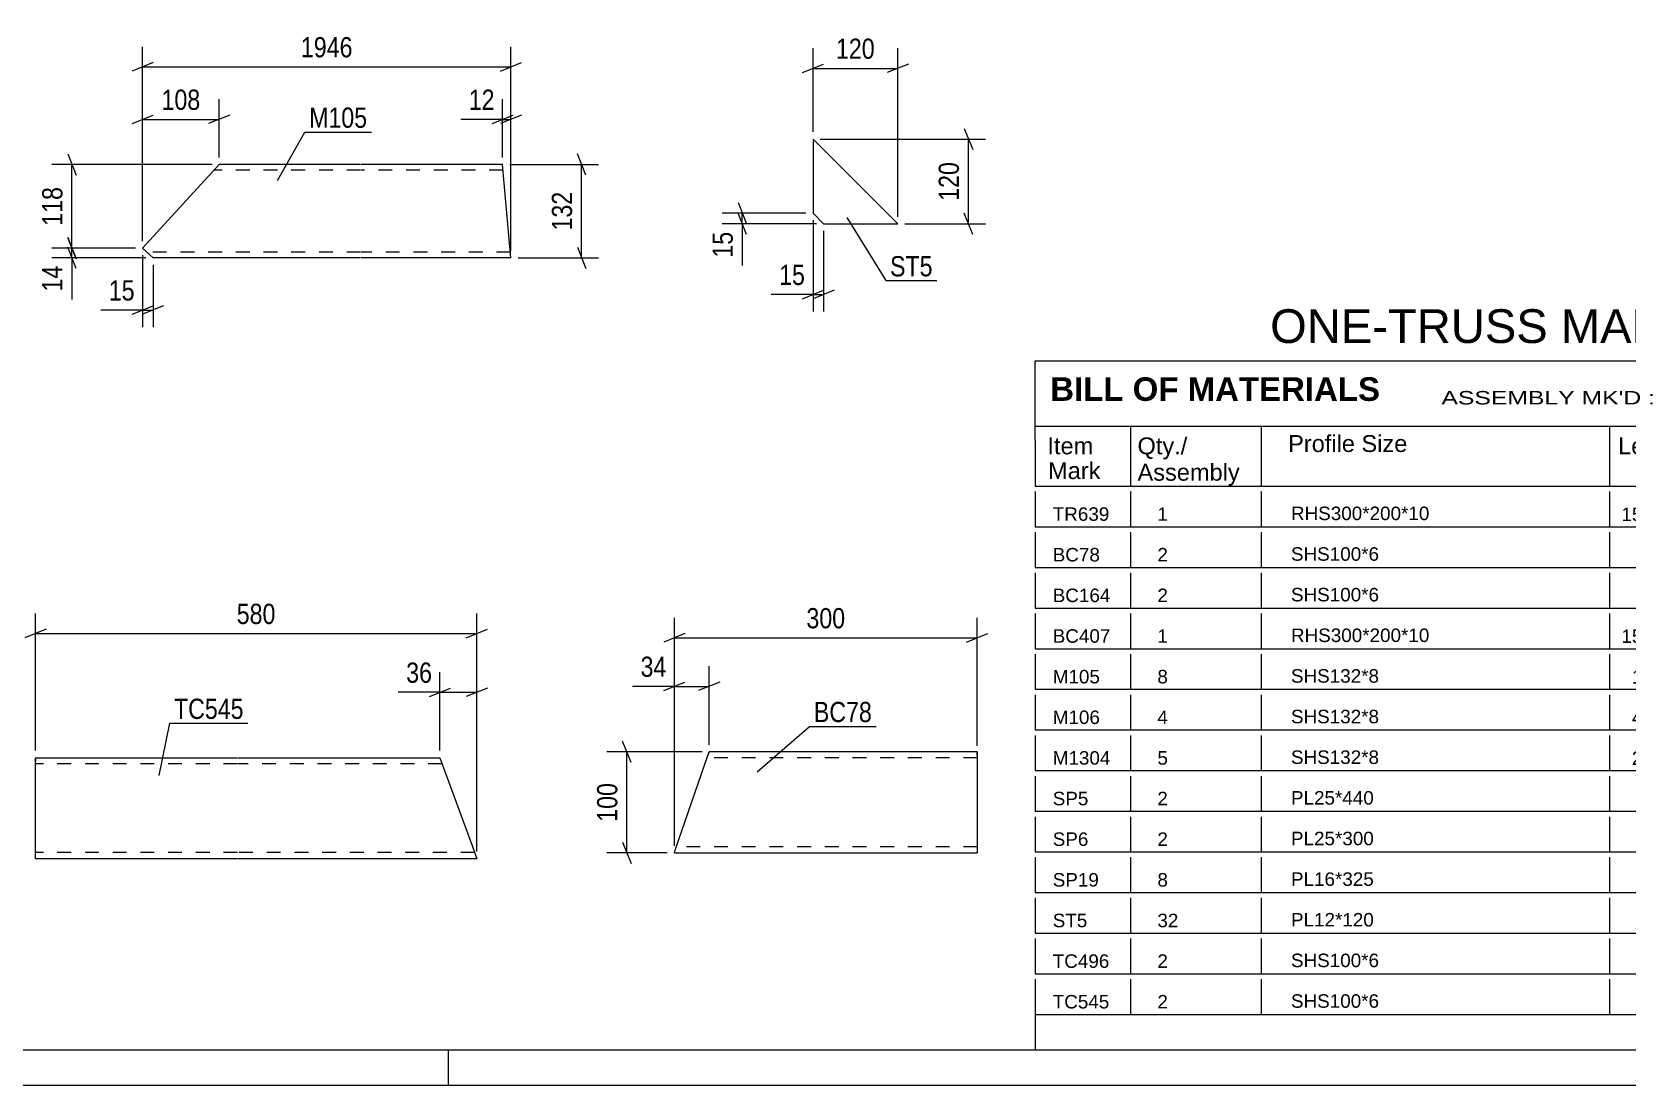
# Model space of a CAD drawing. Header units: millimetres. Extents: x 0 to 841, y 0 to 594.
# Drawn here: x 362.1 to 587.8, y 0 to 149 of the extents above; entities that cross this region are included whole.
import ezdxf

# ---------------------------------------------------------------- set-up
doc = ezdxf.new("R2010")
doc.units = ezdxf.units.MM
doc.linetypes.add('DXK_LINE_DOT2', pattern=[3.9198, 1.9599, -1.9599])
doc.styles.add('Arial', font='ARIAL.TTF', dxfattribs={"height": 0.2})
doc.styles.add('Arial Bold', font='ARIALBD.TTF', dxfattribs={"height": 0.2})
doc.styles.add('Arial Narrow', font='ARIALN.TTF', dxfattribs={"height": 0.2})

# ---------------------------------------------------------------- blocks, each defined once
blk = doc.blocks.new('Unknown-761549663-1133')
at = {"color": 5, "linetype": 'Continuous'}
for p, q in [((5, 5), (836, 5)), ((421, 0), (421, 5)), ((0, 0), (841, 0))]:
    blk.add_line(p, q, dxfattribs=at)
blk = doc.blocks.new('Unknown-761549663-20038')
at = {"color": 7, "linetype": 'Continuous'}
for p, q in [((504, 102.5), (676, 102.5)), ((504, 91.25), (504, 102.5)), ((676, 102.5), (676, 91.25)), ((504, 93.25), (676, 93.25)), ((517.5, 93.25), (517.5, 84.75)), ((536, 93.25), (536, 84.75)), ((585.28, 93.25), (585.28, 84.75)), ((599.28, 93.25), (599.28, 84.75)), ((615, 93.25), (615, 84.75)), ((629.28, 93.25), (629.28, 84.75)), ((646.28, 93.25), (646.28, 84.75)), ((504, 91.25), (504, 86.25)), ((676, 91.25), (676, 84.75)), ((504, 86.25), (504, 84.75)), ((504, 84.75), (676, 84.75)), ((504, 83.98), (504, 79)), ((517.5, 83.98), (517.5, 79)), ((536, 83.98), (536, 79)), ((585.28, 83.98), (585.28, 79)), ((599.28, 83.98), (599.28, 79)), ((615, 83.98), (615, 79)), ((629.28, 83.98), (629.28, 79)), ((646.28, 83.98), (646.28, 79)), ((676, 83.98), (676, 79)), ((504, 79), (676, 79)), ((504, 78.23), (504, 73.25)), ((517.5, 78.23), (517.5, 73.25)), ((536, 78.23), (536, 73.25)), ((585.28, 78.23), (585.28, 73.25)), ((599.28, 78.23), (599.28, 73.25)), ((615, 78.23), (615, 73.25)), ((629.28, 78.23), (629.28, 73.25)), ((646.28, 78.23), (646.28, 73.25)), ((676, 78.23), (676, 73.25)), ((504, 73.25), (676, 73.25)), ((504, 72.48), (504, 67.5)), ((517.5, 72.48), (517.5, 67.5)), ((536, 72.48), (536, 67.5)), ((585.28, 72.48), (585.28, 67.5)), ((599.28, 72.48), (599.28, 67.5)), ((615, 72.48), (615, 67.5)), ((629.28, 72.48), (629.28, 67.5)), ((646.28, 72.48), (646.28, 67.5)), ((676, 72.48), (676, 67.5)), ((504, 67.5), (676, 67.5)), ((504, 66.73), (504, 61.75)), ((517.5, 66.73), (517.5, 61.75)), ((536, 66.73), (536, 61.75)), ((585.28, 66.73), (585.28, 61.75)), ((599.28, 66.73), (599.28, 61.75)), ((615, 66.73), (615, 61.75)), ((629.28, 66.73), (629.28, 61.75)), ((646.28, 66.73), (646.28, 61.75)), ((676, 66.73), (676, 61.75)), ((504, 61.75), (676, 61.75)), ((504, 60.98), (504, 56)), ((517.5, 60.98), (517.5, 56)), ((536, 60.98), (536, 56)), ((585.28, 60.98), (585.28, 56)), ((599.28, 60.98), (599.28, 56)), ((615, 60.98), (615, 56)), ((629.28, 60.98), (629.28, 56)), ((646.28, 60.98), (646.28, 56)), ((676, 60.98), (676, 56)), ((504, 56), (676, 56)), ((504, 55.23), (504, 50.25)), ((517.5, 55.23), (517.5, 50.25)), ((536, 55.23), (536, 50.25)), ((585.28, 55.23), (585.28, 50.25)), ((599.28, 55.23), (599.28, 50.25)), ((615, 55.23), (615, 50.25)), ((629.28, 55.23), (629.28, 50.25)), ((646.28, 55.23), (646.28, 50.25)), ((676, 55.23), (676, 50.25)), ((504, 50.25), (676, 50.25)), ((504, 49.48), (504, 44.5)), ((517.5, 49.48), (517.5, 44.5)), ((536, 49.48), (536, 44.5)), ((585.28, 49.48), (585.28, 44.5)), ((599.28, 49.48), (599.28, 44.5)), ((615, 49.48), (615, 44.5)), ((629.28, 49.48), (629.28, 44.5)), ((646.28, 49.48), (646.28, 44.5)), ((676, 49.48), (676, 44.5)), ((504, 44.5), (676, 44.5)), ((504, 43.73), (504, 38.75)), ((517.5, 43.73), (517.5, 38.75)), ((536, 43.73), (536, 38.75)), ((585.28, 43.73), (585.28, 38.75)), ((599.28, 43.73), (599.28, 38.75)), ((615, 43.73), (615, 38.75)), ((629.28, 43.73), (629.28, 38.75)), ((646.28, 43.73), (646.28, 38.75)), ((676, 43.73), (676, 38.75)), ((504, 38.75), (676, 38.75)), ((504, 37.98), (504, 33)), ((517.5, 37.98), (517.5, 33)), ((536, 37.98), (536, 33)), ((585.28, 37.98), (585.28, 33)), ((599.28, 37.98), (599.28, 33)), ((615, 37.98), (615, 33)), ((629.28, 37.98), (629.28, 33)), ((646.28, 37.98), (646.28, 33)), ((676, 37.98), (676, 33)), ((504, 33), (676, 33)), ((504, 32.23), (504, 27.25)), ((517.5, 32.23), (517.5, 27.25)), ((536, 32.23), (536, 27.25)), ((585.28, 32.23), (585.28, 27.25)), ((599.28, 32.23), (599.28, 27.25)), ((615, 32.23), (615, 27.25)), ((629.28, 32.23), (629.28, 27.25)), ((646.28, 32.23), (646.28, 27.25)), ((676, 32.23), (676, 27.25)), ((504, 27.25), (676, 27.25)), ((504, 26.48), (504, 21.5)), ((517.5, 26.48), (517.5, 21.5)), ((536, 26.48), (536, 21.5)), ((585.28, 26.48), (585.28, 21.5)), ((599.28, 26.48), (599.28, 21.5)), ((615, 26.48), (615, 21.5)), ((629.28, 26.48), (629.28, 21.5)), ((646.28, 26.48), (646.28, 21.5)), ((676, 26.48), (676, 21.5)), ((504, 21.5), (676, 21.5)), ((504, 20.73), (504, 15.75)), ((517.5, 20.73), (517.5, 15.75)), ((536, 20.73), (536, 15.75)), ((585.28, 20.73), (585.28, 15.75)), ((599.28, 20.73), (599.28, 15.75)), ((615, 20.73), (615, 15.75)), ((629.28, 20.73), (629.28, 15.75)), ((646.28, 20.73), (646.28, 15.75)), ((676, 20.73), (676, 15.75)), ((504, 15.75), (676, 15.75)), ((504, 14.98), (504, 10)), ((517.5, 14.98), (517.5, 10)), ((536, 14.98), (536, 10)), ((585.28, 14.98), (585.28, 10)), ((599.28, 14.98), (599.28, 10)), ((615, 14.98), (615, 10)), ((629.28, 14.98), (629.28, 10)), ((646.28, 14.98), (646.28, 10)), ((676, 14.98), (676, 10)), ((504, 10), (676, 10)), ((504, 10), (676, 10)), ((504, 10), (504, 5)), ((629.28, 10), (629.28, 5)), ((646.28, 10), (646.28, 5)), ((676, 10), (676, 5)), ((504, 5), (676, 5))]:
    blk.add_line(p, q, dxfattribs=at)
at = {"color": 7}
for s, height, style, p in [('BILL OF MATERIALS', 3.3405, 'Arial Bold', (506.15, 96.81)), ('Profile Size', 2.3877, 'Arial', (539.81, 89.58)), ('Mark', 2.388, 'Arial', (505.84, 85.75))]:
    blk.add_text(s, height=height, dxfattribs=dict(at, style=style)).set_placement(p)
at = {"color": 7, "linetype": 'Continuous', "style": 'Arial Narrow'}
for s, height, width, p in [("ASSEMBLY MK'D :", 1.9089, 1.6, (561.5, 96.3)), ('TR639', 1.909, 1.794707, (594, 96.3)), ('ASSY QTY :', 1.909, 1.6, (625, 96.3)), ('1', 1.91, 1.794707, (646.5, 96.3))]:
    blk.add_text(s, height=height, dxfattribs=dict(at, width=width)).set_placement(p)
at = {"color": 7, "linetype": 'Continuous'}
for s, height, style, p in [('Item', 2.388, 'Arial', (505.75, 89.25)), ('Qty./', 2.388, 'Arial', (518.5, 89.25)), ('Length', 2.388, 'Arial', (586.5, 89.25)), ('Wt./Item', 2.388, 'Arial', (600.5, 89.25)), ('Total', 2.388, 'Arial', (617.5, 89.25)), ('Total Wt.', 2.388, 'Arial', (630, 89.25)), ('Material', 2.388, 'Arial', (649.5, 89.25)), ('Assembly', 2.388, 'Arial', (518.5, 85.52)), ('Qty.', 2.388, 'Arial', (618, 85.52)), ('TR639', 1.91, 'Arial', (506.5, 79.84)), ('1', 1.91, 'Arial', (521.31, 79.84)), ('RHS300*200*10', 1.9102, 'Arial', (540.21, 79.94)), ('15950.04', 1.91, 'Arial', (586.97, 79.81)), ('1202.00', 1.91, 'Arial', (601.16, 79.84)), ('1', 1.91, 'Arial', (623.22, 79.84)), ('1202.00', 1.91, 'Arial', (634.55, 79.84)), ('E350', 1.91, 'Arial', (650.31, 79.98)), ('BC78', 1.91, 'Arial', (506.5, 74.09)), ('2', 1.91, 'Arial', (521.31, 74.09)), ('SHS100*6', 1.91, 'Arial', (540.21, 74.19)), ('300.00', 1.91, 'Arial', (589.93, 74.06)), ('5.01', 1.91, 'Arial', (603.39, 74.09)), ('2', 1.91, 'Arial', (623.22, 74.09)), ('10.02', 1.91, 'Arial', (637.52, 74.09)), ('E350', 1.91, 'Arial', (650.31, 74.23)), ('BC164', 1.91, 'Arial', (506.5, 68.34)), ('2', 1.91, 'Arial', (521.31, 68.34)), ('SHS100*6', 1.91, 'Arial', (540.21, 68.44)), ('300.00', 1.91, 'Arial', (589.93, 68.31)), ('4.99', 1.91, 'Arial', (603.39, 68.34)), ('2', 1.91, 'Arial', (623.22, 68.34)), ('9.98', 1.91, 'Arial', (639, 68.34)), ('E350', 1.91, 'Arial', (650.31, 68.48)), ('BC407', 1.91, 'Arial', (506.5, 62.59)), ('1', 1.91, 'Arial', (521.31, 62.59)), ('RHS300*200*10', 1.9102, 'Arial', (540.21, 62.69)), ('15950.03', 1.91, 'Arial', (586.97, 62.56)), ('1201.99', 1.91, 'Arial', (601.16, 62.59)), ('1', 1.91, 'Arial', (623.22, 62.59)), ('1201.99', 1.91, 'Arial', (634.55, 62.59)), ('E350', 1.91, 'Arial', (650.31, 62.73)), ('M105', 1.91, 'Arial', (506.5, 56.84)), ('8', 1.91, 'Arial', (521.31, 56.84)), ('SHS132*8', 1.91, 'Arial', (540.21, 56.94)), ('1945.62', 1.91, 'Arial', (588.45, 56.81)), ('58.92', 1.91, 'Arial', (602.64, 56.84)), ('8', 1.91, 'Arial', (623.22, 56.84)), ('471.39', 1.91, 'Arial', (636.03, 56.84)), ('E350', 1.91, 'Arial', (650.31, 56.98)), ('M106', 1.91, 'Arial', (506.5, 51.09)), ('4', 1.91, 'Arial', (521.31, 51.09)), ('SHS132*8', 1.91, 'Arial', (540.21, 51.19)), ('4011.92', 1.91, 'Arial', (588.45, 51.06)), ('121.98', 1.91, 'Arial', (601.9, 51.09)), ('4', 1.91, 'Arial', (623.22, 51.09)), ('487.90', 1.91, 'Arial', (636.03, 51.09)), ('E350', 1.91, 'Arial', (650.31, 51.23)), ('E350', 1.91, 'Arial', (650.31, 45.48)), ('M1304', 1.91, 'Arial', (506.5, 45.34)), ('5', 1.91, 'Arial', (521.31, 45.34)), ('SHS132*8', 1.91, 'Arial', (540.21, 45.44)), ('2890.01', 1.91, 'Arial', (588.45, 45.3)), ('90.02', 1.91, 'Arial', (602.64, 45.34)), ('5', 1.91, 'Arial', (623.22, 45.34)), ('450.10', 1.91, 'Arial', (636.03, 45.34)), ('SP5', 1.91, 'Arial', (506.5, 39.59)), ('2', 1.91, 'Arial', (521.31, 39.59)), ('PL25*440', 1.91, 'Arial', (540.21, 39.69)), ('540.00', 1.91, 'Arial', (589.93, 39.55)), ('46.63', 1.91, 'Arial', (602.64, 39.59)), ('2', 1.91, 'Arial', (623.22, 39.59)), ('93.26', 1.91, 'Arial', (637.52, 39.59)), ('E350', 1.91, 'Arial', (650.31, 39.73)), ('SP6', 1.91, 'Arial', (506.5, 33.84)), ('2', 1.91, 'Arial', (521.31, 33.84)), ('PL25*300', 1.91, 'Arial', (540.21, 33.94)), ('440.00', 1.91, 'Arial', (589.93, 33.8)), ('25.91', 1.91, 'Arial', (602.64, 33.84)), ('2', 1.91, 'Arial', (623.22, 33.84)), ('51.81', 1.91, 'Arial', (637.52, 33.84)), ('E350', 1.91, 'Arial', (650.31, 33.98)), ('SP19', 1.91, 'Arial', (506.5, 28.09)), ('8', 1.91, 'Arial', (521.31, 28.09)), ('PL16*325', 1.91, 'Arial', (540.21, 28.19)), ('325.00', 1.91, 'Arial', (589.93, 28.05)), ('13.27', 1.91, 'Arial', (602.64, 28.09)), ('8', 1.91, 'Arial', (623.22, 28.09)), ('106.13', 1.91, 'Arial', (636.03, 28.09)), ('E350', 1.91, 'Arial', (650.31, 28.23)), ('ST5', 1.91, 'Arial', (506.5, 22.34)), ('32', 1.91, 'Arial', (521.31, 22.34)), ('PL12*120', 1.91, 'Arial', (540.21, 22.44)), ('120.00', 1.91, 'Arial', (589.93, 22.3)), ('1.36', 1.91, 'Arial', (603.39, 22.34)), ('32', 1.91, 'Arial', (621.74, 22.34)), ('43.41', 1.91, 'Arial', (637.52, 22.34)), ('E350', 1.91, 'Arial', (650.31, 22.48)), ('TC496', 1.91, 'Arial', (506.5, 16.59)), ('2', 1.91, 'Arial', (521.31, 16.59)), ('SHS100*6', 1.91, 'Arial', (540.21, 16.69)), ('580.00', 1.91, 'Arial', (589.93, 16.55)), ('9.97', 1.91, 'Arial', (603.39, 16.59)), ('2', 1.91, 'Arial', (623.22, 16.59)), ('19.93', 1.91, 'Arial', (637.52, 16.59)), ('E350', 1.91, 'Arial', (650.31, 16.73)), ('TC545', 1.91, 'Arial', (506.5, 10.84)), ('2', 1.91, 'Arial', (521.31, 10.84)), ('SHS100*6', 1.91, 'Arial', (540.21, 10.94)), ('580.00', 1.91, 'Arial', (589.93, 10.8)), ('9.95', 1.91, 'Arial', (603.39, 10.84)), ('2', 1.91, 'Arial', (623.22, 10.84)), ('19.90', 1.91, 'Arial', (637.52, 10.84)), ('E350', 1.91, 'Arial', (650.31, 10.98)), ('Total', 1.909, 'Arial Narrow', (620.83, 6)), ('4167.82', 1.91, 'Arial', (634.52, 6))]:
    blk.add_text(s, height=height, dxfattribs=dict(at, style=style)).set_placement(p)
blk = doc.blocks.new('Unknown-761549663-20039')
at = {"color": 2, "linetype": 'Continuous'}
blk.add_line((530, 102.5), (647.5, 102.5), dxfattribs=at)
at = {"color": 7, "style": 'Arial'}
blk.add_text('ONE-TRUSS MARKED AS TR639', height=4.7754, dxfattribs=at).set_placement((537.26, 105))
blk = doc.blocks.new('Part-761549663-10646 - 10616')
at = {"color": 2, "linetype": 'Continuous'}
for p, q in [((377.72, 118.41), (388.56, 130.26)), ((408.56, 130.26), (388.56, 130.26)), ((428.66, 130.26), (408.66, 130.26)), ((429.84, 117.06), (428.66, 130.26)), ((379.2, 117.06), (377.72, 118.41)), ((408.56, 117.06), (379.2, 117.06)), ((429.84, 117.06), (408.66, 117.06))]:
    blk.add_line(p, q, dxfattribs=at)
at = {"color": 7, "linetype": 'DXK_LINE_DOT2'}
for p, q in [((408.56, 129.46), (387.82, 129.46)), ((428.73, 129.46), (408.66, 129.46)), ((408.56, 117.86), (378.32, 117.86)), ((429.77, 117.86), (408.66, 117.86)), ((429.77, 117.86), (429.76, 117.92))]:
    blk.add_line(p, q, dxfattribs=at)
blk = doc.blocks.new('Part-761549663-12664 - 12663')
at = {"color": 2, "linetype": 'Continuous'}
for p, q in [((453.13, 33.36), (457.29, 45.43)), ((457.29, 45.43), (457.88, 47.14)), ((495.82, 47.14), (457.88, 47.14)), ((495.82, 47.14), (495.82, 47.01)), ((495.82, 47.01), (495.82, 32.86)), ((452.96, 32.86), (453.01, 32.99)), ((452.96, 32.86), (495.82, 32.86)), ((453.01, 32.99), (453.13, 33.36))]:
    blk.add_line(p, q, dxfattribs=at)
at = {"color": 7, "linetype": 'DXK_LINE_DOT2'}
for p, q in [((495.82, 46.29), (457.58, 46.29)), ((457.83, 47.01), (457.71, 46.64)), ((457.88, 47.14), (457.83, 47.01)), ((495.82, 46.64), (495.82, 47.14)), ((495.82, 33.71), (453.26, 33.71))]:
    blk.add_line(p, q, dxfattribs=at)
blk = doc.blocks.new('Part-761549663-12646 - 12645')
at = {"color": 2, "linetype": 'Continuous'}
for p, q in [((362.56, 44.6), (362.56, 46.32)), ((362.56, 46.32), (391.13, 46.32)), ((391.23, 46.32), (419.8, 46.32)), ((419.8, 46.32), (424.38, 33.74)), ((362.56, 32.03), (362.56, 44.6)), ((391.13, 32.03), (362.56, 32.03)), ((425, 32.03), (391.23, 32.03)), ((424.38, 33.74), (425, 32.03))]:
    blk.add_line(p, q, dxfattribs=at)
at = {"color": 7, "linetype": 'DXK_LINE_DOT2'}
for p, q in [((362.56, 46.32), (362.56, 46.18)), ((362.56, 46.18), (362.56, 45.81)), ((391.13, 45.46), (362.56, 45.46)), ((420.11, 45.46), (391.23, 45.46)), ((362.56, 33.09), (362.56, 32.95)), ((362.56, 32.95), (362.56, 33.09)), ((362.56, 32.95), (362.56, 32.89)), ((362.56, 32.89), (362.56, 32.95)), ((391.13, 32.89), (362.56, 32.89)), ((424.69, 32.89), (391.23, 32.89))]:
    blk.add_line(p, q, dxfattribs=at)
blk = doc.blocks.new('Part-761549663-10759 - 10758')
at = {"color": 2, "linetype": 'Continuous'}
for p, q in [((484.58, 121.86), (472.58, 133.86)), ((472.58, 133.86), (472.58, 123.36)), ((472.58, 123.36), (474.08, 121.86)), ((474.08, 121.86), (484.58, 121.86))]:
    blk.add_line(p, q, dxfattribs=at)
blk = doc.blocks.new('StraightDimension-761549663-10835 - 10616')
at = {"color": 7, "linetype": 'Continuous'}
for p, q in [((377.72, 119.41), (377.72, 146.92)), ((429.84, 118.06), (429.84, 146.92)), ((379.22, 144.67), (376.22, 143.47)), ((428.34, 143.47), (431.34, 144.67)), ((377.72, 144.07), (429.84, 144.07))]:
    blk.add_line(p, q, dxfattribs=at)
at = {"color": 0}
blk.add_wipeout([(408.04, 144.82), (408.04, 149.02), (399.52, 149.02), (399.52, 144.82)], dxfattribs=at)
at = {"color": 3, "style": 'Arial Narrow'}
blk.add_text('1946', height=2.863, dxfattribs=at).set_placement((400.12, 145.42))
blk = doc.blocks.new('StraightDimension-761549663-10817 - 10616')
at = {"color": 7, "linetype": 'Continuous'}
for p, q in [((377.72, 117.41), (377.72, 107.26)), ((379.2, 116.06), (379.2, 107.26)), ((376.22, 109.06), (379.22, 110.26)), ((380.7, 110.26), (377.7, 109.06)), ((377.72, 109.66), (379.2, 109.66))]:
    blk.add_line(p, q, dxfattribs=at)
at = {"color": 0}
blk.add_wipeout([(377.2, 110.41), (377.2, 114.61), (372.34, 114.61), (372.34, 110.41)], dxfattribs=at)
at = {"color": 7, "linetype": 'Continuous'}
blk.add_line((377.72, 109.66), (371.81, 109.66), dxfattribs=at)
blk.add_line((377.72, 109.66), (371.81, 109.66), dxfattribs=at)
at = {"color": 3, "style": 'Arial Narrow'}
blk.add_text('15', height=2.863, dxfattribs=at).set_placement((372.94, 111.01))
blk = doc.blocks.new('StraightDimension-761549663-10809 - 10616')
at = {"color": 7, "linetype": 'Continuous'}
for p, q in [((428.66, 131.26), (428.66, 139.49)), ((429.84, 118.06), (429.84, 139.49)), ((427.16, 136.04), (430.16, 137.24)), ((431.34, 137.24), (428.34, 136.04)), ((428.66, 136.64), (429.84, 136.64))]:
    blk.add_line(p, q, dxfattribs=at)
at = {"color": 0}
blk.add_wipeout([(428.13, 137.39), (428.13, 141.59), (423.27, 141.59), (423.27, 137.39)], dxfattribs=at)
at = {"color": 7, "linetype": 'Continuous'}
blk.add_line((428.66, 136.64), (422.75, 136.64), dxfattribs=at)
blk.add_line((428.66, 136.64), (422.75, 136.64), dxfattribs=at)
at = {"color": 3, "style": 'Arial Narrow'}
blk.add_text('12', height=2.863, dxfattribs=at).set_placement((423.87, 137.99))
blk = doc.blocks.new('StraightDimension-761549663-10829 - 10616')
at = {"color": 7, "linetype": 'Continuous'}
for p, q in [((440.44, 128.76), (439.24, 131.76)), ((429.66, 130.26), (442.24, 130.26)), ((439.84, 117.06), (439.84, 130.26)), ((439.24, 118.56), (440.44, 115.56)), ((430.84, 117.06), (442.24, 117.06))]:
    blk.add_line(p, q, dxfattribs=at)
at = {"color": 0}
blk.add_wipeout([(439.09, 127), (434.89, 127), (434.89, 120.32), (439.09, 120.32)], dxfattribs=at)
at = {"color": 3, "style": 'Arial Narrow'}
blk.add_text('132', height=2.863, rotation=90.0002, dxfattribs=at).set_placement((438.49, 120.92))
blk = doc.blocks.new('StraightDimension-761549663-10813 - 10616')
at = {"color": 7, "linetype": 'Continuous'}
for p, q in [((377.72, 119.41), (377.72, 139.49)), ((388.56, 131.26), (388.56, 139.49)), ((376.22, 136.04), (379.22, 137.24)), ((377.72, 136.64), (388.56, 136.64)), ((390.06, 137.24), (387.06, 136.04))]:
    blk.add_line(p, q, dxfattribs=at)
at = {"color": 0}
blk.add_wipeout([(386.48, 137.39), (386.48, 141.59), (379.8, 141.59), (379.8, 137.39)], dxfattribs=at)
at = {"color": 3, "style": 'Arial Narrow'}
blk.add_text('108', height=2.863, dxfattribs=at).set_placement((380.4, 137.99))
blk = doc.blocks.new('StraightDimension-761549663-17763 - 10616')
at = {"color": 7, "linetype": 'Continuous'}
for p, q in [((367.12, 131.76), (368.32, 128.76)), ((387.56, 130.26), (364.87, 130.26)), ((367.72, 118.41), (367.72, 130.26)), ((368.32, 116.91), (367.12, 119.91)), ((376.72, 118.41), (364.87, 118.41))]:
    blk.add_line(p, q, dxfattribs=at)
at = {"color": 0}
blk.add_wipeout([(366.97, 127.68), (362.77, 127.68), (362.77, 120.99), (366.97, 120.99)], dxfattribs=at)
at = {"color": 3, "style": 'Arial Narrow'}
blk.add_text('118', height=2.863, rotation=90.0002, dxfattribs=at).set_placement((366.37, 121.59))
blk = doc.blocks.new('StraightDimension-761549663-17764 - 10616')
at = {"color": 7, "linetype": 'Continuous'}
for p, q in [((367.12, 119.91), (368.32, 116.91)), ((376.72, 118.41), (364.87, 118.41)), ((368.32, 115.56), (367.12, 118.56)), ((367.72, 117.06), (367.72, 118.41)), ((378.2, 117.06), (364.87, 117.06))]:
    blk.add_line(p, q, dxfattribs=at)
at = {"color": 0}
blk.add_wipeout([(366.97, 116.53), (362.77, 116.53), (362.77, 111.68), (366.97, 111.68)], dxfattribs=at)
at = {"color": 7, "linetype": 'Continuous'}
blk.add_line((367.72, 117.06), (367.72, 111.15), dxfattribs=at)
blk.add_line((367.72, 117.06), (367.72, 111.15), dxfattribs=at)
at = {"color": 3, "style": 'Arial Narrow'}
blk.add_text('14', height=2.863, rotation=90.0002, dxfattribs=at).set_placement((366.37, 112.28))
blk = doc.blocks.new('StraightDimension-761549663-12940 - 12663')
at = {"color": 7, "linetype": 'Continuous'}
for p, q in [((446.84, 45.64), (445.64, 48.64)), ((456.88, 47.14), (443.39, 47.14)), ((446.24, 32.86), (446.24, 47.14)), ((445.64, 34.36), (446.84, 31.36)), ((451.96, 32.86), (443.39, 32.86))]:
    blk.add_line(p, q, dxfattribs=at)
at = {"color": 0}
blk.add_wipeout([(445.49, 43.34), (441.29, 43.34), (441.29, 36.66), (445.49, 36.66)], dxfattribs=at)
at = {"color": 3, "style": 'Arial Narrow'}
blk.add_text('100', height=2.863, rotation=90.0002, dxfattribs=at).set_placement((444.89, 37.26))
blk = doc.blocks.new('StraightDimension-761549663-12786 - 12663')
at = {"color": 7, "linetype": 'Continuous'}
for p, q in [((452.96, 33.86), (452.96, 59.27)), ((457.88, 48.14), (457.88, 59.27)), ((451.46, 55.82), (454.46, 57.02)), ((459.38, 57.02), (456.38, 55.82)), ((452.96, 56.42), (457.88, 56.42))]:
    blk.add_line(p, q, dxfattribs=at)
at = {"color": 0}
blk.add_wipeout([(452.44, 57.17), (452.44, 61.37), (447.58, 61.37), (447.58, 57.17)], dxfattribs=at)
at = {"color": 7, "linetype": 'Continuous'}
blk.add_line((452.96, 56.42), (447.05, 56.42), dxfattribs=at)
blk.add_line((452.96, 56.42), (447.05, 56.42), dxfattribs=at)
at = {"color": 3, "style": 'Arial Narrow'}
blk.add_text('34', height=2.863, dxfattribs=at).set_placement((448.18, 57.77))
blk = doc.blocks.new('StraightDimension-761549663-12819 - 12663')
at = {"color": 7, "linetype": 'Continuous'}
for p, q in [((452.96, 33.86), (452.96, 66.13)), ((495.82, 48.01), (495.82, 66.13)), ((454.46, 63.88), (451.46, 62.68)), ((452.96, 63.28), (495.82, 63.28)), ((494.32, 62.68), (497.32, 63.88))]:
    blk.add_line(p, q, dxfattribs=at)
at = {"color": 0}
blk.add_wipeout([(477.73, 64.03), (477.73, 68.23), (471.05, 68.23), (471.05, 64.03)], dxfattribs=at)
at = {"color": 3, "style": 'Arial Narrow'}
blk.add_text('300', height=2.863, dxfattribs=at).set_placement((471.65, 64.63))
blk = doc.blocks.new('StraightDimension-761549663-12758 - 12645')
at = {"color": 7, "linetype": 'Continuous'}
for p, q in [((362.56, 47.32), (362.56, 66.74)), ((425, 33.03), (425, 66.74)), ((364.06, 64.49), (361.06, 63.29)), ((362.56, 63.89), (425, 63.89)), ((423.5, 63.29), (426.5, 64.49))]:
    blk.add_line(p, q, dxfattribs=at)
at = {"color": 0}
blk.add_wipeout([(397.12, 64.64), (397.12, 68.84), (390.44, 68.84), (390.44, 64.64)], dxfattribs=at)
at = {"color": 3, "style": 'Arial Narrow'}
blk.add_text('580', height=2.863, dxfattribs=at).set_placement((391.04, 65.24))
blk = doc.blocks.new('StraightDimension-761549663-12733 - 12645')
at = {"color": 7, "linetype": 'Continuous'}
for p, q in [((419.8, 47.32), (419.8, 58.43)), ((425, 33.03), (425, 58.43)), ((418.3, 54.98), (421.3, 56.18)), ((419.8, 55.58), (425, 55.58)), ((426.5, 56.18), (423.5, 54.98))]:
    blk.add_line(p, q, dxfattribs=at)
at = {"color": 0}
blk.add_wipeout([(419.27, 56.33), (419.27, 60.53), (414.42, 60.53), (414.42, 56.33)], dxfattribs=at)
at = {"color": 7, "linetype": 'Continuous'}
blk.add_line((419.8, 55.58), (413.89, 55.58), dxfattribs=at)
blk.add_line((419.8, 55.58), (413.89, 55.58), dxfattribs=at)
at = {"color": 3, "style": 'Arial Narrow'}
blk.add_text('36', height=2.863, dxfattribs=at).set_placement((415.02, 56.93))
blk = doc.blocks.new('StraightDimension-761549663-11039 - 10758')
at = {"color": 7, "linetype": 'Continuous'}
for p, q in [((461.98, 124.86), (463.18, 121.86)), ((471.58, 123.36), (459.73, 123.36)), ((463.18, 120.36), (461.98, 123.36)), ((462.58, 121.86), (462.58, 123.36)), ((473.08, 121.86), (459.73, 121.86))]:
    blk.add_line(p, q, dxfattribs=at)
at = {"color": 0}
blk.add_wipeout([(461.83, 121.34), (457.63, 121.34), (457.63, 116.48), (461.83, 116.48)], dxfattribs=at)
at = {"color": 7, "linetype": 'Continuous'}
blk.add_line((462.58, 121.86), (462.58, 115.96), dxfattribs=at)
blk.add_line((462.58, 121.86), (462.58, 115.96), dxfattribs=at)
at = {"color": 3, "style": 'Arial Narrow'}
blk.add_text('15', height=2.863, rotation=90.0002, dxfattribs=at).set_placement((461.23, 117.08))
blk = doc.blocks.new('StraightDimension-761549663-11031 - 10758')
at = {"color": 7, "linetype": 'Continuous'}
for p, q in [((472.58, 122.36), (472.58, 109.46)), ((474.08, 120.86), (474.08, 109.46)), ((471.08, 111.26), (474.08, 112.46)), ((475.58, 112.46), (472.58, 111.26)), ((472.58, 111.86), (474.08, 111.86))]:
    blk.add_line(p, q, dxfattribs=at)
at = {"color": 0}
blk.add_wipeout([(472.05, 112.61), (472.05, 116.81), (467.19, 116.81), (467.19, 112.61)], dxfattribs=at)
at = {"color": 7, "linetype": 'Continuous'}
blk.add_line((472.58, 111.86), (466.67, 111.86), dxfattribs=at)
blk.add_line((472.58, 111.86), (466.67, 111.86), dxfattribs=at)
at = {"color": 3, "style": 'Arial Narrow'}
blk.add_text('15', height=2.863, dxfattribs=at).set_placement((467.79, 113.21))
blk = doc.blocks.new('StraightDimension-761549663-11043 - 10758')
at = {"color": 7, "linetype": 'Continuous'}
for p, q in [((473.58, 133.86), (496.98, 133.86)), ((493.98, 135.36), (495.18, 132.36)), ((494.58, 121.86), (494.58, 133.86)), ((495.18, 120.36), (493.98, 123.36)), ((485.58, 121.86), (496.98, 121.86))]:
    blk.add_line(p, q, dxfattribs=at)
at = {"color": 0}
blk.add_wipeout([(493.83, 131.21), (489.63, 131.21), (489.63, 124.52), (493.83, 124.52)], dxfattribs=at)
at = {"color": 3, "style": 'Arial Narrow'}
blk.add_text('120', height=2.863, rotation=90.0002, dxfattribs=at).set_placement((493.23, 125.12))
blk = doc.blocks.new('StraightDimension-761549663-11035 - 10758')
at = {"color": 7, "linetype": 'Continuous'}
for p, q in [((471.08, 143.26), (474.08, 144.46)), ((472.58, 134.86), (472.58, 146.71)), ((486.08, 144.46), (483.08, 143.26)), ((484.58, 122.86), (484.58, 146.71)), ((472.58, 143.86), (484.58, 143.86))]:
    blk.add_line(p, q, dxfattribs=at)
at = {"color": 0}
blk.add_wipeout([(481.92, 144.61), (481.92, 148.81), (475.23, 148.81), (475.23, 144.61)], dxfattribs=at)
at = {"color": 3, "style": 'Arial Narrow'}
blk.add_text('120', height=2.863, dxfattribs=at).set_placement((475.83, 145.21))
blk = doc.blocks.new('Mark-761549663-11050 - 10616')
at = {"color": 0}
blk.add_wipeout([(409.51, 135.45), (409.51, 138.45), (401.28, 138.45), (401.28, 135.45)], dxfattribs=at)
blk.add_wipeout([(409.51, 135.45), (409.51, 138.45), (401.28, 138.45), (401.28, 135.45)], dxfattribs=at)
at = {"color": 30, "linetype": 'Continuous'}
for p, q in [((396.83, 127.97), (400.68, 134.85)), ((400.68, 134.85), (410.11, 134.85))]:
    blk.add_line(p, q, dxfattribs=at)
at = {"color": 3, "style": 'Arial Narrow'}
blk.add_text('M105', height=2.863, dxfattribs=at).set_placement((401.28, 135.45))
blk = doc.blocks.new('Mark-761549663-12964 - 12663')
at = {"color": 0}
blk.add_wipeout([(480.92, 51.36), (480.92, 54.36), (472.7, 54.36), (472.7, 51.36)], dxfattribs=at)
blk.add_wipeout([(480.92, 51.36), (480.92, 54.36), (472.7, 54.36), (472.7, 51.36)], dxfattribs=at)
at = {"color": 30, "linetype": 'Continuous'}
for p, q in [((464.67, 44.34), (472.1, 50.76)), ((472.1, 50.76), (481.52, 50.76))]:
    blk.add_line(p, q, dxfattribs=at)
at = {"color": 3, "style": 'Arial Narrow'}
blk.add_text('BC78', height=2.863, dxfattribs=at).set_placement((472.7, 51.36))
blk = doc.blocks.new('Mark-761549663-12779 - 12645')
at = {"color": 0}
blk.add_wipeout([(392.02, 51.81), (392.02, 54.81), (382.16, 54.81), (382.16, 51.81)], dxfattribs=at)
blk.add_wipeout([(392.02, 51.81), (392.02, 54.81), (382.16, 54.81), (382.16, 51.81)], dxfattribs=at)
at = {"color": 30, "linetype": 'Continuous'}
for p, q in [((380.07, 43.82), (381.56, 51.21)), ((381.56, 51.21), (392.62, 51.21))]:
    blk.add_line(p, q, dxfattribs=at)
at = {"color": 3, "style": 'Arial Narrow'}
blk.add_text('TC545', height=2.863, dxfattribs=at).set_placement((382.16, 51.81))
blk = doc.blocks.new('Mark-761549663-11086 - 10758')
at = {"color": 0}
blk.add_wipeout([(489.51, 114.43), (489.51, 117.43), (483.48, 117.43), (483.48, 114.43)], dxfattribs=at)
blk.add_wipeout([(489.51, 114.43), (489.51, 117.43), (483.48, 117.43), (483.48, 114.43)], dxfattribs=at)
at = {"color": 30, "linetype": 'Continuous'}
for p, q in [((477.37, 122.74), (482.88, 113.83)), ((482.88, 113.83), (490.11, 113.83))]:
    blk.add_line(p, q, dxfattribs=at)
at = {"color": 3, "style": 'Arial Narrow'}
blk.add_text('ST5', height=2.863, dxfattribs=at).set_placement((483.48, 114.43))

msp = doc.modelspace()

# ---------------------------------------------------------------- block references
for name in ['Unknown-761549663-1133', 'Part-761549663-10759 - 10758', 'Part-761549663-10646 - 10616', 'Unknown-761549663-20039', 'Unknown-761549663-20038', 'Part-761549663-12646 - 12645', 'Part-761549663-12664 - 12663']:
    msp.add_blockref(name, (0, 0))

# ---------------------------------------------------------------- next in the draw order: block references
for name in ['StraightDimension-761549663-10835 - 10616', 'StraightDimension-761549663-11039 - 10758', 'StraightDimension-761549663-12758 - 12645', 'StraightDimension-761549663-12940 - 12663']:
    msp.add_blockref(name, (0, 0))

# ---------------------------------------------------------------- next in the draw order: block references
for name in ['StraightDimension-761549663-10813 - 10616', 'StraightDimension-761549663-10809 - 10616', 'Mark-761549663-11050 - 10616', 'StraightDimension-761549663-11031 - 10758', 'StraightDimension-761549663-10817 - 10616', 'StraightDimension-761549663-12786 - 12663', 'StraightDimension-761549663-12733 - 12645', 'Mark-761549663-12779 - 12645']:
    msp.add_blockref(name, (0, 0))

# ---------------------------------------------------------------- next in the draw order: block references
for name in ['StraightDimension-761549663-11043 - 10758', 'StraightDimension-761549663-17763 - 10616', 'StraightDimension-761549663-10829 - 10616', 'StraightDimension-761549663-12819 - 12663']:
    msp.add_blockref(name, (0, 0))

# ---------------------------------------------------------------- next in the draw order: block references
for name in ['StraightDimension-761549663-11035 - 10758', 'StraightDimension-761549663-17764 - 10616', 'Mark-761549663-12964 - 12663']:
    msp.add_blockref(name, (0, 0))

# ---------------------------------------------------------------- next in the draw order: block references
msp.add_blockref('Mark-761549663-11086 - 10758', (0, 0))

doc.saveas('drawing.dxf')
